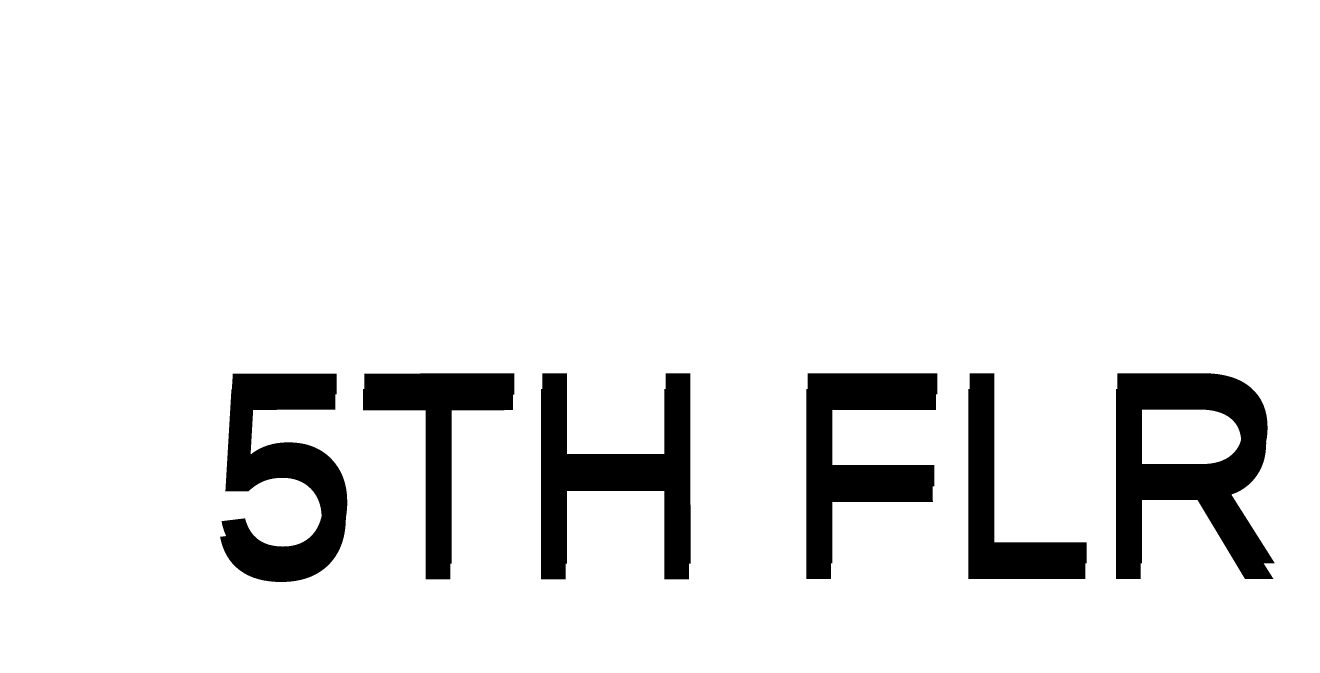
# Model space of a CAD drawing. Header units: metres. Extents: x 256329 to 886268, y -249371 to 355.
# Drawn here: x 283736.8 to 283844.9, y -518 to -465 of the extents above; entities that cross this region are included whole.
import ezdxf

# ---------------------------------------------------------------- set-up
doc = ezdxf.new("R2010")
doc.units = ezdxf.units.M
doc.header["$MEASUREMENT"] = 0
doc.layers.add('A_TEXT', color=4, linetype='Continuous', lineweight=0, transparency=0.3)
doc.styles.add('Arial', font='arial.ttf')

msp = doc.modelspace()

# ---------------------------------------------------------------- texts
at = {"layer": 'A_TEXT', "lineweight": 0, "char_height": 16.180595, "width": 647.916364, "attachment_point": 7, "rotation": 0.01797177, "style": 'Arial'}
for insert in [(283752.594506, -511.078211, -101.239328), (283752.476613, -512.409758, -101.239328)]:
    msp.add_mtext('5TH FLR', dxfattribs=dict(at, insert=insert))

doc.saveas('drawing.dxf')
